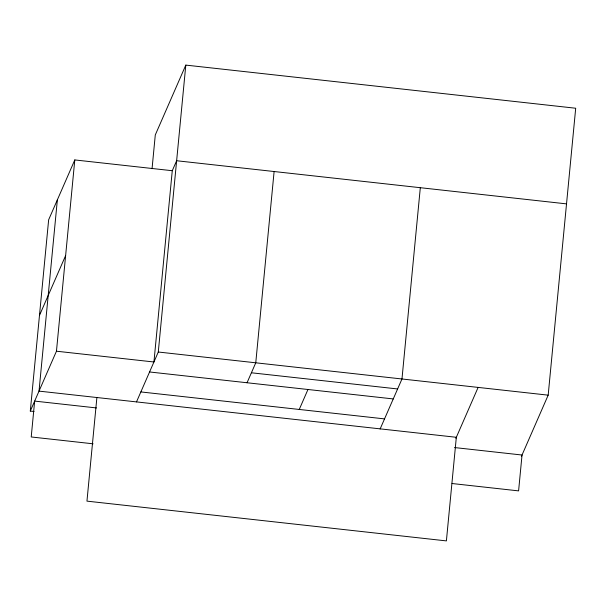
<?xml version="1.0" encoding="UTF-8"?>
<svg xmlns="http://www.w3.org/2000/svg" width="606" height="606" viewBox="0 0 606 606"><rect width="100%" height="100%" fill="white"/><g stroke="black" fill="none" stroke-linecap="round" stroke-linejoin="round"><path stroke-width="0.91" d="M34.05 411.489L30.3 411.073L48.647 219.796L74.796 159.931L172.271 170.718L176.634 160.741L566.527 203.874M57.365 199.844L39.019 391.12L456.326 437.29L446.395 540.9L86.953 501.132L96.892 397.521M30.3 411.073L56.456 351.207L74.796 159.931M152.053 168.695L155.287 134.941L185.807 65.1L575.7 108.239L548.18 395.157L521.44 456.371M172.271 170.718L153.932 361.994L56.456 351.207M136.494 401.907L158.287 352.018L185.807 65.1M274.109 171.521L255.762 362.805L247.043 382.757M420.314 187.701L401.975 378.977L380.121 428.987M39.473 315.438L65.63 255.573M299.25 409.451L307.962 389.499M455.901 438.274L478.126 387.401M158.287 352.018L548.18 395.157M251.399 372.781L397.612 388.954M149.568 371.97L393.256 398.93M140.85 391.93L384.537 418.89M96.521 407.944L34.656 401.096L31.217 436.964L93.082 443.804M454.545 447.554L522.031 455.023L518.592 490.883L452.046 483.52"/></g></svg>
